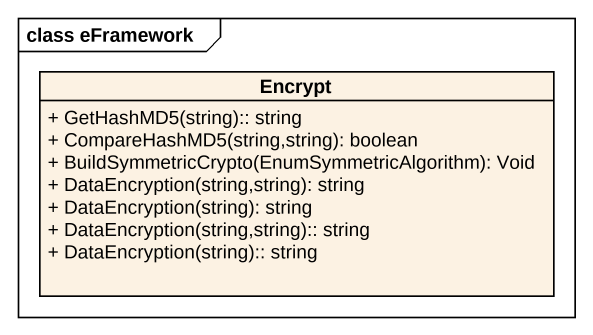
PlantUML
@startuml
mainframe class eFramework
hide circle
hide empty members
skinparam classAttributeIconSize 0
class Encrypt {
  {field} + GetHashMD5(string):: string
  {field} + CompareHashMD5(string,string): boolean
  {field} + BuildSymmetricCrypto(EnumSymmetricAlgorithm): Void
  {field} + DataEncryption(string,string): string
  {field} + DataEncryption(string): string
  {field} + DataEncryption(string,string):: string
  {field} + DataEncryption(string):: string
}
@enduml
